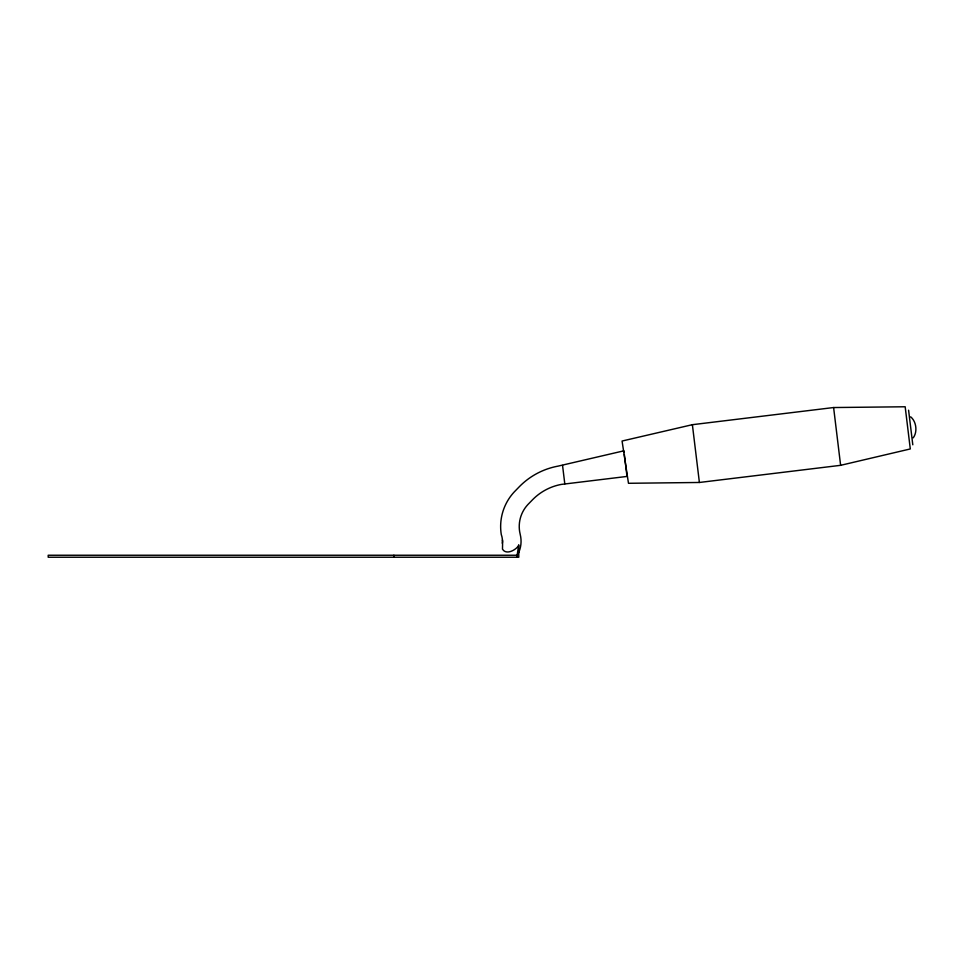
<?xml version="1.0" encoding="UTF-8"?>
<svg xmlns="http://www.w3.org/2000/svg" width="964" height="964" viewBox="0 0 964 964"><rect width="100%" height="100%" fill="white"/><g stroke="black" fill="none" stroke-linecap="round" stroke-linejoin="round"><path stroke-width="1.45" d="M518.753 544.768L516.825 557.228M517.957 554.143L519.018 551.83A28.089 28.089 0 0 0 520.717 536.9L519.632 531.562A32.222 32.222 0 0 1 527.79 504.654L532.839 499.46A54.032 54.032 0 0 1 561.409 484.398L627.01 476.433L624.347 454.562M913.245 437.837C917.656 431.896 916.403 421.569 910.691 416.846M516.825 555.24L48.2 555.24L48.2 557.228L518.789 557.228L518.668 545.528C515.595 550.336 506.076 555.264 502.485 549.155C502.521 544.274 503.039 539.25 501.268 534.478A50.803 50.803 0 0 1 514.137 492.05L519.668 486.362A72.601 72.601 0 0 1 558.06 466.13L623.901 450.815L624.106 452.526M840.62 465.323L910.293 448.947L905.172 406.772L833.607 407.543L692.381 424.69L622.069 441.03L628.48 483.289L699.394 482.47L840.62 465.323L833.607 407.543M502.401 540.081L502.521 540.659A9.495 9.495 0 0 1 502.28 543.214M908.594 410.206L912.8 444.79M692.381 424.69L699.394 482.47M562.554 465.443L564.796 483.88M393.878 555.24L393.878 557.228"/></g></svg>
